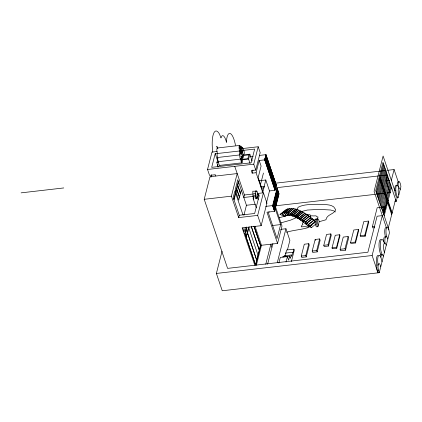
<?xml version="1.0" encoding="UTF-8"?>
<svg xmlns="http://www.w3.org/2000/svg" width="422" height="422" viewBox="0 0 422 422"><rect width="100%" height="100%" fill="white"/><g stroke="black" fill="none" stroke-linecap="round" stroke-linejoin="round"><path stroke-width="0.63" d="M302.247 219.609L307.717 215.136L306.335 214.207L300.87 218.68L302.247 219.609L302.426 221.397L302.69 221.576L302.511 219.788L307.981 215.315L309.157 216.217L303.692 220.69L303.655 222.294L303.872 222.463L303.903 220.859L309.373 216.386L310.766 217.457L310.74 218.564M310.766 217.457L305.296 221.93L305.264 223.591L305.512 223.781L305.544 222.12L311.014 217.647L312.164 218.638L312.006 219.561M239.886 147.194C239.158 144.598 240.482 149.087 239.96 146.951M241.569 157.543C242.465 159.585 240.63 155.581 241.606 157.881M382.026 261.804L380.86 257.193A6.794 1.946 83.4 0 1 382.116 254.635L383.487 256.08M241.162 157.781L240.725 159.152A2.247 0.644 83.4 0 1 239.907 157.496A2.247 0.644 83.4 0 1 239.96 154.953L240.419 154.763M219.693 165.392L241.906 162.834A2.595 0.744 83.4 0 1 240.846 159.094L218.633 161.652A2.595 0.744 83.4 0 0 219.065 164.575A2.595 0.744 83.4 0 0 219.968 165.187M250.468 249.803L250.847 250.932M378.001 255.452A7.501 2.147 83.4 0 0 376.719 264.13L376.888 268.925L377.985 272.844L372.12 255.516L382.311 215.621L377.094 216.222L367.889 252.229L227.59 268.381L204.211 199.3L209.982 176.702L237.19 173.569L231.42 196.167L238.667 217.594L257.668 215.405L263.439 192.801L257.172 193.524M312.164 218.638L306.694 223.111L306.456 224.493L306.678 224.683L306.915 223.301L312.38 218.828L313.752 220.01A3.946 2.268 -18.7 0 0 314.19 220.057L315.74 219.224L317.871 218.844L317.713 217.647L318.109 217.093L316.516 216.518L316.078 215.842L313.725 215.895A1.456 0.839 -18.7 0 0 313.229 215.964C311.953 215.568 309.753 215.842 309.948 217.193M312.934 219.751A4.078 2.347 -18.7 0 1 313.14 219.825L313.736 220.068L308.282 224.483L308.065 225.754L308.34 225.986L308.556 224.72L314.021 220.247L315.26 221.439L315.002 222.136M241.563 159.859A1.219 0.348 83.4 0 0 241.727 161.526A1.298 0.375 83.4 0 0 241.563 159.859L241.59 159.748M307.812 215.093L307.854 215.447M215.769 176.032L215.325 174.724L209.539 175.388L207.54 169.48L211.986 152.073L217.193 151.472M217.789 153.334L215.204 153.629L211.702 167.339L251.153 162.797L254.656 149.087L243.014 150.427M210.889 177.287L211.538 174.734M218.311 167.043L216.85 162.734L217.942 158.466M217.942 162.101L218.264 160.84M217.283 167.059L217.937 164.506M241.906 162.834A2.595 0.744 83.4 0 0 242.196 159.126L242.539 159.268L243.505 155.486L243.383 153.972A2.3 0.659 83.4 0 0 244.269 152.516A2.3 0.659 83.4 0 0 243.162 149.926L243.088 150.095M233.835 199.21L235.487 192.743M235.808 191.477L238.372 181.444M234.057 199.87L235.708 193.403M236.03 192.137L238.594 182.104M387.86 238.979L386.642 236.404A5.945 1.704 83.4 0 1 385.998 230.343A5.945 1.704 83.4 0 1 387.238 227.453L387.881 227.912A5.945 1.704 83.4 0 1 389.437 232.807L379.246 272.696L222.252 290.769L216.386 273.44L222.072 251.18M250.046 163.393L248.59 159.078L249.835 154.199L243.357 154.948M241.305 190.1L238.741 200.133L235.207 189.7L237.771 179.667L246.437 205.271L243.874 215.315M238.667 217.594L239.263 215.257L233.234 197.433L234.885 190.966L242.935 214.745M234.748 166.352L244.443 194.99L243.805 197.491L253.358 196.394M259.488 155.417L266.008 154.663L264.684 159.854L259.198 160.487L256.075 172.709L252.161 173.157L251.29 170.583L255.748 170.071L253.749 164.163L258.195 146.756L242.576 148.549M252.161 173.157L252.978 169.966M255.748 170.071L260.195 152.658L258.195 146.756M245.282 227.447L244.143 231.894L242.798 227.927M253.437 197.179L253.11 198.451L256.291 207.835M246.469 227.426L244.902 233.577L255.6 265.18L260.585 245.657L254.002 226.208M244.96 233.54L246.105 229.062L247.271 232.506L246.126 236.979L244.934 233.456M246.643 226.952L246.179 228.782L247.339 232.221L248.59 227.342L258.037 255.252M249.138 226.82L247.577 232.923L256.787 260.137M257.351 194.5L258.259 194.394L257.409 197.707L256.507 197.812L257.251 193.983A1.166 0.332 83.4 0 0 257.531 192.696A1.166 0.332 83.4 0 0 256.94 191.883L256.914 191.725A0.981 0.28 83.4 0 0 256.555 190.797A0.981 0.28 83.4 0 0 256.339 191.577L256.37 191.926L256.027 190.96L255.911 191.978A1.282 0.369 83.4 0 0 255.437 190.828A1.282 0.369 83.4 0 0 255.168 191.878A1.282 0.369 83.4 0 0 255.568 193.313L253.78 193.519M260.511 184.519L263.444 173.036M258.211 199.532L257.668 197.923L258.644 194.115L257.341 194.262M258.918 180.785L265.797 179.994L262.864 191.472L258.158 177.562L261.091 166.083L259.198 160.487M266.535 202.544L269.5 190.934L265.797 179.994M254.798 265.248L242.149 227.88L261.149 225.691L266.92 203.093L263.439 192.801M269.078 211.654L268.592 213.564L277.059 238.567L280.63 224.583L275.054 208.115M269.5 190.934L274.986 190.301L276.315 185.11L266.008 154.663M256.333 265.364L261.466 245.277L255.009 226.197M261.466 245.277L277.549 243.425L266.984 212.208L274.585 211.332L272.638 205.583L277.09 188.175L275.128 188.397M272.802 206.057L277.249 188.645M272.95 206.49L277.396 189.082M273.076 206.87L277.523 189.462M273.203 207.255L277.655 189.847M273.335 207.635L277.781 190.227M273.467 208.02L277.913 190.607M273.604 208.426L278.051 191.018M273.741 208.837L278.188 191.424M273.878 209.243L278.33 191.836M274.015 209.65L278.467 192.242M274.115 209.945L278.567 192.537M274.231 210.283L278.678 192.87M274.342 210.615L278.789 193.202M274.485 211.037L278.931 193.629M274.585 211.332L279.037 193.925L277.09 188.175M265.76 264.283L270.892 244.19L271.937 247.26M267.601 264.209L272.897 243.499M277.549 243.425L281.996 226.013L275.445 206.664M277.349 262.41L285.947 228.745L280.741 229.346M278.879 262.943L280.292 257.399L287.408 256.576L288.627 260.168L289.666 256.107L282.55 256.929M283.89 256.929L284.175 255.806L291.291 254.988L291.744 256.328L292.784 252.266L285.668 253.084L284.929 255.985M285.842 253.063L286.622 250.009L293.912 249.17L294.271 250.241L291.365 261.624M287.477 249.803L289.888 240.382L285.947 228.745M285.995 262.12L287.408 256.576M291.291 254.988L290.426 258.364L289.666 256.107M293.912 249.17L292.979 252.831L292.784 252.266M301.261 256.085L304.294 244.217L308.809 243.7L309.257 245.029L306.224 256.898L301.714 257.415L301.261 256.085L305.776 255.563L308.809 243.7M316.041 218.992A3.972 1.139 83.4 0 0 315.123 222.573A3.972 1.139 83.4 0 0 316.679 226.846L317.919 226.704L319.196 221.708A3.144 0.902 83.4 0 0 318.056 219.324L317.782 219.509A3.144 0.902 83.4 0 0 317.471 222.273A3.144 0.902 83.4 0 0 318.288 225.253M312.196 251.037L315.155 239.459L319.66 238.936L320.124 240.308L317.165 251.887L312.66 252.409L312.196 251.037L316.7 250.515L319.66 238.936M323.785 245.303L326.565 234.421L330.853 233.925L331.275 235.17L328.495 246.052L324.207 246.543L323.785 245.303L328.073 244.807L330.853 233.925M332.024 247.909L335.253 235.276L339.731 234.759L340.005 235.582L336.777 248.22L332.304 248.737L332.024 247.909L336.498 247.397L339.731 234.759M340.127 249.297L343.25 237.074L348.129 236.515L348.625 237.982L345.502 250.199L340.623 250.763L340.127 249.297L345.006 248.732L348.129 236.515M350.55 242.608L353.773 230.001L358.436 229.462L358.732 230.349L355.514 242.956L350.851 243.494L350.55 242.608L355.213 242.075L358.436 229.462M360.198 235.682L363.796 221.603L368.443 221.07L368.786 222.083L365.188 236.162L360.541 236.695L360.198 235.682L364.845 235.149L368.443 221.07M376.239 192.311L383.514 163.841M376.725 193.751L380.116 180.484M380.575 178.68L383.999 165.282M377.279 195.375L380.665 182.109M381.129 180.305L384.553 166.906M377.843 197.053L381.235 183.786M381.694 181.982L385.117 168.584M378.381 198.641L381.773 185.379M382.232 183.57L385.655 170.172M378.893 200.155L382.285 186.893M382.743 185.084L386.167 171.685M374.572 227.695L372.737 227.906L372.341 226.73L377.194 207.74L384.537 206.891L383.081 212.588M379.494 201.927L382.886 188.666M383.345 186.856L386.768 173.458M380.011 203.457L383.403 190.195M383.862 188.386L387.285 174.988M390.092 192.675L386.114 180.917L387.496 175.505M380.607 205.219L383.999 191.957M384.458 190.148L387.881 176.749M381.203 206.97L384.59 193.703M385.054 191.899L388.477 178.501M381.852 208.89L385.244 195.629M385.703 193.825L389.126 180.426M382.485 210.768L385.877 197.507M386.336 195.697L389.759 182.299M383.044 212.414L386.436 199.152M386.895 197.343L390.318 183.945M391.331 180.315L394.085 169.544L387.544 170.298M383.318 214.402L383.962 211.87M384.289 210.604L384.933 208.072M383.651 214.207L387.043 200.946M387.501 199.142L390.925 185.743M387.19 201.025L383.556 214.661M384.21 215.853L387.596 202.592M388.061 200.782L391.484 187.384M388.298 227.927L395.572 199.464M394.966 201.563L396.232 201.421L397.197 197.644A6.188 1.772 83.4 0 1 394.887 190.881L394.85 188.581A6.188 1.772 83.4 0 1 396.279 185.416M397.197 197.644L398.146 197.538L400.9 186.761A4.573 1.308 83.4 0 0 399.75 182.293L399.201 181.766L398.262 181.882A4.573 1.308 83.4 0 0 397.192 185.316M253.886 199.02A1.224 0.348 83.4 0 1 253.4 198.62A1.224 0.348 83.4 0 1 253.279 197.048L253.29 197.016A0.992 0.285 83.4 0 1 252.942 196.093A0.992 0.285 83.4 0 1 253.031 195.122C257.821 195.597 254.155 194.505 255.568 193.313M255.51 194.795L255.415 194.848A0.992 0.285 83.4 0 0 255.326 195.819A0.992 0.285 83.4 0 0 255.637 196.731L255.663 196.773A1.224 0.348 83.4 0 0 255.996 198.788A1.224 0.348 83.4 0 0 256.344 197.543L256.507 197.812M315.477 224.309L311.505 227.563L310.028 226.139L309.774 226.841L309.537 226.609L309.79 225.912L315.26 221.439M241.373 158.102L241.548 159.11L241.563 158.134M242.877 151.06L243.083 149.525A1.978 0.57 83.4 0 0 242.576 147.478A1.978 0.57 83.4 0 0 241.948 147.769L241.896 148.982L241.843 147.795A1.857 0.533 83.4 0 0 241.194 146.207A1.857 0.533 83.4 0 0 240.767 147.431L240.798 147.958L240.73 147.489A3.049 0.876 83.4 0 0 239.3 145.754A3.049 0.876 83.4 0 0 239.49 150.269L239.786 150.96L217.52 153.487A2.047 0.586 83.4 0 0 217.114 154.927A2.047 0.586 83.4 0 0 217.583 157.2L217.784 157.464L239.997 154.906L239.796 154.647A2.047 0.586 83.4 0 1 239.327 152.368A2.047 0.586 83.4 0 1 239.733 150.934L239.786 150.96M296.898 209.323L298.206 207.223C303.967 204.185 310.861 204.586 317.238 204.285C322.661 205.171 329.081 203.483 333.744 206.891L335.685 209.676C334.198 214.524 326.85 214.128 325.942 219.772L319.196 221.708M255.199 229.948L255.996 232.306M309.305 226.646L308.756 227.426C301.508 229.689 293.807 230.027 286.522 232.232M309.136 226.319L307.485 226.957L304.869 226.635L301.282 226.846L301.82 225.459L303.001 224.198L302.305 223.866L302.563 222.874L303.645 222.178M217.784 157.464L217.747 157.506A2.247 0.644 83.4 0 0 217.694 160.054A2.247 0.644 83.4 0 0 218.512 161.71L218.643 161.605M280.034 214.423L285.499 209.95L287.451 208.969L281.986 213.442L280.034 214.423L284.971 216.486L285.567 216.001M282.26 213.363L287.725 208.89L289.745 208.468L284.275 212.941L282.26 213.363L283.573 215.299L281.986 213.442M284.491 212.925L289.961 208.452L291.845 208.41L286.38 212.883L284.491 212.925L285.81 215.104L284.275 212.941M286.533 212.899L292.003 208.426L293.612 208.584L288.147 213.057L286.533 212.899L287.677 215.046L286.38 212.883M288.268 213.073L293.733 208.6L295.69 209.064L290.225 213.537L288.268 213.073L289.418 215.236L288.147 213.057M290.415 213.585L295.885 209.112L297.252 209.549L291.781 214.023L290.415 213.585L291.375 215.679L290.225 213.537M292.024 214.107L297.494 209.634L298.871 210.135L293.406 214.608L292.024 214.107L292.789 216.122L291.781 214.023M293.633 214.687L299.103 210.214L300.554 210.9L295.089 215.373L293.633 214.687L294.403 216.718L293.406 214.608M295.31 215.478L300.775 211.005L301.762 211.469L296.291 215.943L295.31 215.478L295.885 217.42L295.089 215.373M296.291 215.943L297.099 218.016L296.518 216.048L301.983 211.575L302.98 212.145L297.51 216.618L298.164 218.622L297.784 216.776L303.254 212.303L304.737 213.157L299.272 217.631L299.878 219.646L299.488 217.757L304.958 213.284L306.003 213.986L306.114 215.136M300.87 218.68L301.044 220.411L300.707 220.184L300.533 218.459L306.003 213.986M309.537 226.609L315.498 221.666M311.178 225.691L312.116 224.921M296.059 217.799L290.579 220.142L280.968 222.863M301.846 211.438L307.29 210.045L318.963 209.381L330.637 210.008L333.907 210.905L335.469 211.986M313.704 223.491L313.989 223.391M283.241 215.763C287.651 213.98 292.504 215.753 296.534 217.72C302.168 220.057 305.855 225.453 311.505 227.563M307.881 215.663L308.007 215.41A0.923 0.264 83.4 0 0 307.643 215.209L307.701 215.415M288.854 215.046L279.243 217.768M217.546 147.974L239.759 145.416M243.505 155.486L248.832 154.874L247.862 158.656L242.539 159.268M250.552 156.81L253.137 156.509M216.85 162.734L218.796 162.512M242.112 159.827L248.59 159.078M207.54 169.48L253.749 164.163M21.1 192.854L63.759 187.943M275.65 183.18L386.23 170.446M260.701 186.909L264.615 186.461M261.666 188.112L264.272 187.811M275.408 187.822L386.995 174.977M262.041 191.219L263.344 191.066M204.211 199.3L231.42 196.167M244.443 194.99L252.715 194.041M386.114 180.917L389.374 180.542M253.29 197.016L255.674 196.742M255.716 198.15L257.668 197.923M246.437 205.271L255.352 204.248M266.377 203.151L266.92 203.093M395.836 190.702L394.887 190.813L383.107 156.024L374.087 191.33L386.489 227.964M265.712 206.379L272.638 205.583M276.057 205.751L375.242 194.336M376.551 194.183L383.725 193.355M386.99 192.981L390.25 192.606M239.263 215.257L254.645 213.485L259.187 195.724L258.644 194.115M387.349 200.408L388.609 200.26M272.174 225.554L280.63 224.583M372.341 226.73L374.789 226.45M216.386 273.44L372.12 255.516M380.08 255.458A6.794 1.946 83.4 0 1 380.855 254.777L382.274 254.688L381.53 253.063A8.393 2.405 83.4 0 1 380.639 241.273A8.393 2.405 83.4 0 1 384.199 242.613L384.347 243.204M376.925 265.106L378.186 264.958L377.98 263.987A7.501 2.147 83.4 0 1 378.254 256.217A7.501 2.147 83.4 0 1 380.855 257.235M377.12 270.296L378.381 270.154L379.246 272.696M306.636 214.661C307.907 215.341 310.676 213.543 310.571 216.101M296.518 216.048L297.51 216.618M297.784 216.776L299.272 217.631M299.488 217.757L300.533 218.459M253.126 195.07L252.883 193.867L253.184 193.587A1.282 0.369 83.4 0 1 252.789 191.725A1.282 0.369 83.4 0 1 253.327 191.451M302.511 219.788L303.692 220.69M303.903 220.859L305.296 221.93M386.879 237.027L386.367 236.631A6.425 1.841 83.4 0 0 384.922 242.286L385.012 243.083M305.544 222.12L306.694 223.111M306.915 223.301L308.282 224.483M308.556 224.72L309.79 225.912M398.252 181.877L394.085 169.544M381.013 254.835L380.269 253.205A8.393 2.405 83.4 0 1 379.035 243.927A8.393 2.405 83.4 0 1 380.982 239.633M217.573 153.518L217.277 152.827A3.049 0.876 83.4 0 1 216.903 149.04A3.049 0.876 83.4 0 1 217.905 148.307M317.819 219.482L317.771 219.371A3.972 1.139 83.4 0 0 316.326 221.645A3.972 1.139 83.4 0 0 317.919 226.704M386.283 245.156L385.392 243.373L384.489 243.046L384.11 243.473A5.85 1.677 83.4 0 0 384.421 252.44M217.525 148.096L216.797 146.276L217.377 148.133M385.602 237.159L385.381 236.547A5.945 1.704 83.4 0 1 384.737 230.486A5.945 1.704 83.4 0 1 385.977 227.595M243.098 157.084L242.175 154.51L241.838 149.319L242.038 154.125L240.688 150.374L240.297 147.542L240.551 149.984L239.67 147.526L241.263 152.796L240.165 152.426L241.379 153.181L242.365 156.435L240.783 156.588L242.486 156.842L242.85 158.044M379.858 178.142L391.933 213.696M396.232 201.421L382.981 162.27L375.707 190.733L388.957 229.885M380.09 177.24L392.149 212.857M379.631 179.049L391.685 214.666M364.845 235.149L365.188 236.162M355.213 242.075L355.514 242.956M345.006 248.732L345.502 250.199M336.498 247.397L336.777 248.22M328.073 244.807L328.495 246.052M315.155 239.459L315.466 240.371M316.7 250.515L317.165 251.887M305.776 255.563L306.224 256.898M265.955 154.874L276.262 185.316M265.902 155.085L276.204 185.532M265.839 155.333L276.141 185.78M265.776 155.565L276.083 186.012M265.723 155.776L276.03 186.223M265.66 156.024L275.967 186.471M265.602 156.261L275.904 186.709M265.533 156.515L275.84 186.962M265.464 156.799L275.766 187.241M265.406 157.021L275.714 187.468M265.348 157.242L275.656 187.69M265.29 157.469L275.598 187.917M265.227 157.717L275.534 188.159M265.158 157.981L275.466 188.428M265.106 158.192L275.413 188.639M265.032 158.487L275.334 188.935M264.958 158.767L275.265 189.214M264.895 159.025L275.202 189.473M264.816 159.331L275.123 189.779M264.742 159.616L275.049 190.058M264.684 159.854L274.986 190.301M285.668 253.084L285.863 253.654M249.835 154.199L252.129 160.977M256.075 172.709L262.895 192.865M257.668 215.405L261.149 225.691M253.991 226.377L260.501 245.615L255.574 264.895L246.242 237.333L247.387 232.854L256.718 260.416M237.765 185.358L240.471 193.355M237.718 185.538L240.424 193.534M251.269 226.197L259.356 250.082M251.327 226.872L259.282 250.373M236.8 189.135L239.506 197.132M236.753 189.33L239.459 197.327M215.204 153.629L217.367 160.028M398.779 188.022L397.972 186.044A6.188 1.772 83.4 0 0 395.799 188.47L395.836 190.77A6.188 1.772 83.4 0 0 398.146 197.538M378.381 270.154L378.028 267.21L378.244 264.599A4.995 1.43 83.4 0 1 380.739 266.841M398.305 186.782L398.178 185.785A4.573 1.308 83.4 0 1 399.201 181.766M253.997 191.266A0.981 0.28 83.4 0 1 254.382 191.366M308.587 216.328A2.506 0.717 83.4 0 0 308.007 215.41A2.163 0.617 83.4 0 0 307.844 215.478M383.63 241.88A6.425 1.841 83.4 0 1 385.107 236.774M398.837 194.843A4.325 1.24 83.4 0 1 398.389 188.798L398.885 187.901A4.325 1.24 83.4 0 1 400.214 189.457M235.497 145.368A16.416 4.705 83.4 0 0 230.238 133.516A16.416 4.705 83.4 0 0 226.424 141.839L226.429 142.362L226.187 141.201A11.626 3.334 83.4 0 0 221.086 137.54L221.012 137.941L219.503 134.117A19.407 5.56 83.4 0 0 213.5 133.806A19.407 5.56 83.4 0 0 212.793 152.247M241.685 151.108C241.817 153.102 242.022 150.364 241.685 151.108M240.165 153.102C240.208 155.19 240.883 152.643 240.165 153.102M240.857 147.995L241.099 148.855L240.857 147.995M242.455 151.424C242.481 153.703 243.257 150.981 242.455 151.424M240.202 151.334A0.965 0.274 83.4 0 0 240.645 152.152A1.387 0.396 83.4 0 0 240.202 151.334"/></g></svg>
